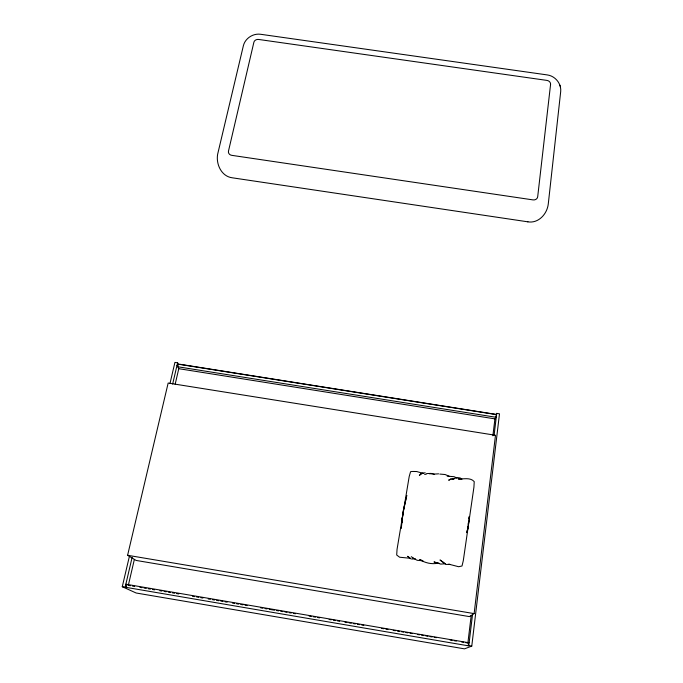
<?xml version="1.0" encoding="UTF-8"?>
<svg xmlns="http://www.w3.org/2000/svg" width="683" height="683" viewBox="0 0 683 683"><rect width="100%" height="100%" fill="white"/><g stroke="black" fill="none" stroke-linecap="round" stroke-linejoin="round"><path stroke-width="1.02" d="M401.254 528.54L403.132 511.285L406.769 495.44L403.465 510.79M402.27 517.082L401.715 523.058L403.303 511.729M468.973 518.892L469.17 516.92M468.999 518.568L469.187 516.698M129.335 556.594L122.266 586.714L468.256 645.802L468.794 645.589L472.602 613.915M494.116 435.097L496.729 413.377L499.495 413.821L471.774 646.101L464.483 648.85L136.13 592.998L122.266 586.714M474.122 613.607L495.491 435.276L168.155 383.052L127.601 555.288L136.148 560.444L469.426 616.604L474.122 613.607L127.601 555.288M465.772 642.669L467.881 643.019L471.193 615.537M492.887 435.797L494.927 418.875L496.404 416.049M468.256 645.802L468.632 642.712L125.851 584.204M496.729 413.377L495.79 417.236L177.751 366.771L178.357 364.201L177.614 362.81L174.933 362.391L170.058 383.163M468.239 524.646L468.606 521.769M468.239 524.237L468.615 521.402M448.731 564.158L458.66 566.728L462.007 565.994L463.279 560.743L473.934 487.133L474.224 481.635C470.339 477.144 463.561 479.21 458.336 478.988L461.452 478.903L460.923 478.535M467.727 529.547L469.383 518.081M467.496 528.958L467.94 526.132M467.462 529.419L467.932 526.559M466.839 532.672L467.351 529.906M466.916 532.399L467.309 530.375M125.151 587.209L132.152 557.243M172.645 384.059L177.614 362.81M126.184 587.679L126.884 584.691M134.355 559.454L128.319 585.374L130.419 585.724M175.164 384.247L178.784 368.692L177.008 365.396M467.881 643.019L469.17 642.481M454.221 478.604L452.334 479.048C455.245 478.185 459.488 476.418 461.956 479.159M454.315 478.578L452.598 478.962L454.571 478.663M411.849 471.458L410.568 471.722L409.194 476.546L397.045 549.38L396.695 555.023L399.623 557.226L410.184 558.267L407.572 556.295L411.277 559.053M412.558 471.449L416.715 471.535L423.349 473.447L421.044 473.643L421.633 473.439L419.353 475.385L422.043 473.063L425.219 472.841M437.897 563.168C431.562 564.585 425.116 562.835 419.635 559.642L421.881 560.291M450.029 564.38L445.922 564.448L440.006 559.983L444.163 562.869M445.29 563.765L440.757 564.09L433.97 561.947L436.232 562.604M437.803 563.159L435.899 563.424L438.938 563.134M439.809 474.07L445.111 474.531L449.277 476.247M426.61 473.584L431.033 473.404L434.234 474.241M438.597 473.84L433.227 474.147M412.199 559.018L415.375 558.788M424.595 474.361L426.226 474.258M527.746 221.813C538.494 223.683 547.177 213.958 548.278 203.944L560.683 91.693C561.58 83.685 555.236 76.001 547.331 74.934L260.547 34.27C253.077 33.219 245.274 38.248 243.404 45.599L217.646 154.247C215.854 164.091 221.386 176.402 232.22 177.785L527.933 221.83M422.982 560.803L417.159 560.291L413.002 558.054M447.194 476.153L454.024 476.691L457.106 478.083M179.655 364.218L496.131 414.385M178.357 364.201L496.106 414.572M178.784 368.692L494.927 418.875M132.519 586.082L134.628 586.441M139.878 587.337L141.987 587.687M144.087 588.046L146.188 588.405M148.296 588.763L150.397 589.122M152.497 589.48L154.597 589.83M159.856 590.727L161.956 591.085M164.065 591.435L166.165 591.794M168.266 592.152L170.366 592.511M172.475 592.87L174.575 593.228M176.675 593.578L178.775 593.937M192.444 596.259L194.544 596.618M196.653 596.976L198.753 597.326M200.853 597.685L202.962 598.043M208.213 598.94L210.313 599.29M212.422 599.648L214.522 600.007M216.622 600.366L218.731 600.724M220.831 601.074L222.931 601.433M225.031 601.791L227.14 602.15M232.391 603.038L234.5 603.396M236.6 603.755L238.7 604.114M240.8 604.472L242.909 604.822M245.009 605.181L247.109 605.539M260.778 607.861L262.878 608.22M264.987 608.57L267.087 608.929M269.187 609.287L274.446 610.184M276.547 610.534L278.647 610.892M280.756 611.251L282.856 611.609M284.956 611.968L287.056 612.327M289.165 612.677L291.265 613.035M293.366 613.394L295.466 613.752M309.134 616.075L311.235 616.425M313.343 616.783L315.444 617.142M317.544 617.5L319.653 617.859M329.112 619.464L331.212 619.822M333.313 620.173L335.421 620.531M337.522 620.89L339.622 621.248M344.881 622.136L346.981 622.495M349.081 622.853L351.19 623.212M353.29 623.57L355.391 623.92M357.491 624.279L359.599 624.638M361.7 624.996L363.8 625.355M381.677 628.386L383.778 628.744M385.878 629.103L387.978 629.461M393.237 630.349L395.337 630.708M397.446 631.066L399.546 631.425M401.647 631.775L403.747 632.134M405.856 632.492L407.956 632.851M410.056 633.209L412.156 633.559M417.415 634.456L419.516 634.814M421.624 635.173L423.725 635.523M425.825 635.882L427.925 636.24M430.034 636.599L432.134 636.957M434.234 637.307L436.343 637.666M450.003 639.988L452.112 640.347M454.212 640.705L456.312 641.055M461.571 641.952L463.672 642.31M468.794 645.589L471.774 646.101M411.277 556.654L413.514 558.259M559.829 85.076L560.034 85.81M560.291 86.775L560.512 87.569M550.575 84.444L537.692 196.738A4.294 3.799 14.8 0 1 533.013 199.897L231.759 155.34A4.218 3.697 -8.6 0 1 228.489 151.063L253.88 42.252A4.038 3.406 -5 0 1 258.609 39.452L546.912 80.398A4.107 3.492 11.9 0 1 550.575 84.444M450.9 479.116L448.663 480.209L451.472 478.868L450.9 479.116M431.818 473.618L429.189 473.626L432.552 473.678L431.818 473.618"/></g></svg>
